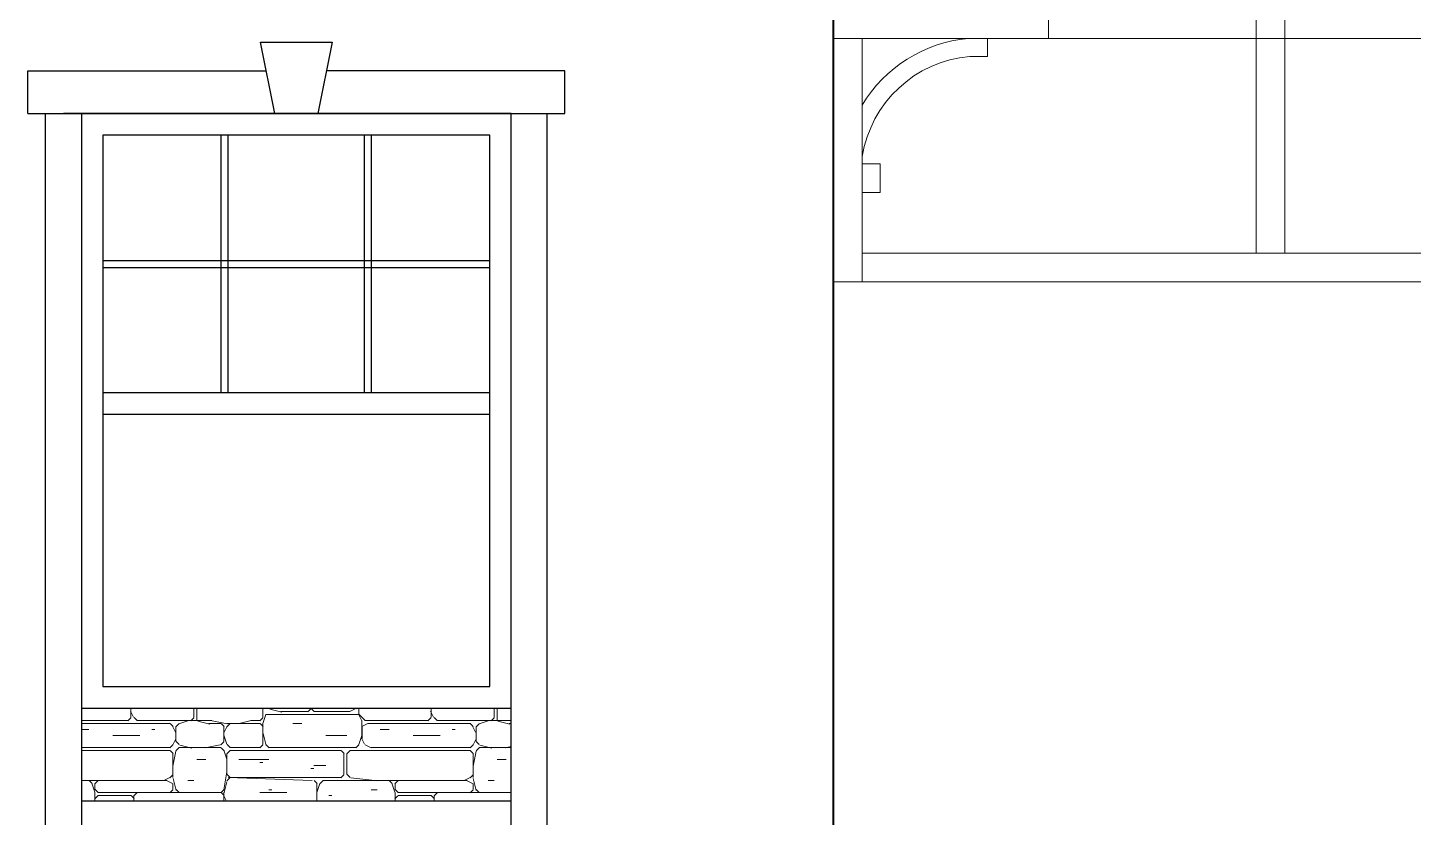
# Model space of a CAD drawing. Extents: x -12289450 to -10763036, y -7834513 to -6150123.
# Drawn here: x -11257016 to -11254849, y -7792292 to -7791058 of the extents above; entities that cross this region are included whole.
import ezdxf

# ---------------------------------------------------------------- set-up
doc = ezdxf.new("R2010")
doc.units = 0
doc.header["$LTSCALE"] = 25
for name, color, linetype, lineweight in [('RAZMER', 7, 'Continuous', 9), ('Двери демонтаж', 15, 'Continuous', 9), ('СТЕНЫ', 5, 'Continuous', 40)]:
    doc.layers.add(name, color=color, linetype=linetype, lineweight=lineweight)
doc.layers.add('Крыши', color=7, linetype='Continuous')

msp = doc.modelspace()

# ---------------------------------------------------------------- hatches: boundary and pattern name
at = {"layer": 'RAZMER', "lineweight": 9, "ltscale": 4}
h = msp.add_hatch(dxfattribs=at)
h.set_pattern_fill('DSLSTN', color=251, scale=168, style=0, pattern_type=2)
h.set_pattern_definition([(180, (-4778813.96, -3836677.1), (-6e-14, -469.224), [103.22928, -365.99472]), (0, (-4779269.1, -3836695.87), (0, 469.224), [60.99912, -408.22488]), (0, (-4779208.1, -3836719.33), (0, 469.224), [32.84568, -436.37832]), (315, (-4779212.8, -3836714.64), (469.22399, -1e-13), [6.635831, -656.947116]), (270, (-4779212.8, -3836709.95), (469.224, -9e-14), [4.69224, -464.53176]), (270, (-4779212.8, -3836700.56), (469.224, -9e-14), [9.38448, -459.83952]), (225, (-4779208.1, -3836695.87), (-7e-14, -469.22399), [6.635831, -656.947116]), (180, (-4779076.7, -3836695.87), (-6e-14, -469.224), [131.38272, -337.84128]), (135, (-4779072.03, -3836700.56), (-469.22399, 4e-14), [6.635831, -656.947116]), (90, (-4779072.03, -3836705.26), (-469.224, 3e-14), [4.69224, -464.53176]), (180, (-4779076.7, -3836428.4), (-6e-14, -469.224), [197.07408, -272.14992]), (180, (-4779118.95, -3836522.26), (-6e-14, -469.224), [89.15256, -380.07144]), (180, (-4779011.03, -3836311.1), (-6e-14, -469.224), [192.38184, -276.84216]), (225, (-4778935.96, -3836564.5), (-7e-14, -469.22399), [6.635831, -656.947116]), (315, (-4778935.96, -3836564.5), (469.22399, -1e-13), [6.635831, -656.947116]), (45, (-4779067.34, -3836395.57), (4e-14, 469.22399), [6.635831, -656.947116]), (0, (-4779203.4, -3836395.57), (0, 469.224), [136.07496, -333.14904]), (135, (-4778921.88, -3836461.26), (-469.22399, 4e-14), [6.635831, -656.947116]), (180, (-4778846.8, -3836461.26), (-6e-14, -469.224), [75.07584, -394.14816]), (225, (-4779001.65, -3836465.95), (-7e-14, -469.22399), [6.635831, -656.947116]), (180, (-4778842.1, -3836465.95), (-6e-14, -469.224), [159.53616, -309.68784]), (0, (-4779240.95, -3836738.1), (0, 469.224), [9.38448, -459.83952]), (0, (-4779184.64, -3836475.34), (0, 469.224), [4.69224, -464.53176]), (0, (-4779269.1, -3836451.87), (0, 469.224), [28.15344, -441.07056]), (0, (-4779283.2, -3836442.5), (0, 469.224), [9.38448, -459.83952]), (0, (-4778865.57, -3836376.8), (0, 469.224), [18.76896, -450.45504]), (0, (-4778856.2, -3836372.1), (0, 469.224), [37.53792, -431.68608]), (0, (-4779184.64, -3836597.33), (0, 469.224), [4.69224, -464.53176]), (0, (-4779245.64, -3836606.7), (0, 469.224), [42.23016, -426.99384]), (0, (-4779297.26, -3836597.33), (0, 469.224), [14.07672, -455.14728]), (0, (-4778874.96, -3836724.02), (0, 469.224), [9.38448, -459.83952]), (0, (-4778865.57, -3836728.7), (0, 469.224), [14.07672, -455.14728]), (0, (-4778907.8, -3836700.56), (0, 469.224), [4.69224, -464.53176]), (0, (-4778842.1, -3836691.2), (0, 469.224), [9.38448, -459.83952]), (0, (-4779128.34, -3836677.1), (0, 469.224), [9.38448, -459.83952]), (0, (-4779114.26, -3836644.26), (0, 469.224), [14.07672, -455.14728]), (0, (-4779001.65, -3836691.2), (0, 469.224), [4.69224, -464.53176]), (0, (-4779015.7, -3836695.87), (0, 469.224), [42.23016, -426.99384]), (0, (-4778935.96, -3836658.33), (0, 469.224), [4.69224, -464.53176]), (0, (-4778931.26, -3836653.64), (0, 469.224), [18.76896, -450.45504]), (0, (-4779015.7, -3836648.95), (0, 469.224), [4.69224, -464.53176]), (0, (-4779048.57, -3836644.26), (0, 469.224), [46.9224, -422.3016]), (0, (-4778912.5, -3836606.7), (0, 469.224), [32.84568, -436.37832]), (0, (-4778964.1, -3836587.95), (0, 469.224), [14.07672, -455.14728]), (0, (-4779090.8, -3836550.4), (0, 469.224), [4.69224, -464.53176]), (0, (-4779043.9, -3836541.03), (0, 469.224), [9.38448, -459.83952]), (0, (-4779039.2, -3836536.33), (0, 469.224), [9.38448, -459.83952]), (0, (-4779170.57, -3836320.5), (0, 469.224), [4.69224, -464.53176]), (0, (-4779170.57, -3836348.65), (0, 469.224), [28.15344, -441.07056]), (0, (-4779086.1, -3836329.88), (0, 469.224), [9.38448, -459.83952]), (0, (-4779076.7, -3836325.2), (0, 469.224), [37.53792, -431.68608]), (0, (-4779118.95, -3836419.03), (0, 469.224), [9.38448, -459.83952]), (0, (-4779222.2, -3836409.64), (0, 469.224), [14.07672, -455.14728]), (0, (-4779226.87, -3836404.95), (0, 469.224), [60.99912, -408.22488]), (0, (-4778954.72, -3836428.4), (0, 469.224), [4.69224, -464.53176]), (0, (-4779029.8, -3836419.03), (0, 469.224), [4.69224, -464.53176]), (0, (-4779020.4, -3836423.7), (0, 469.224), [14.07672, -455.14728]), (0, (-4778893.73, -3836494.1), (0, 469.224), [23.4612, -445.7628]), (0, (-4778912.5, -3836489.4), (0, 469.224), [23.4612, -445.7628]), (0, (-4778992.26, -3836498.8), (0, 469.224), [9.38448, -459.83952]), (0, (-4778978.2, -3836475.34), (0, 469.224), [9.38448, -459.83952]), (0, (-4778982.9, -3836470.64), (0, 469.224), [9.38448, -459.83952]), (0, (-4779076.7, -3836508.2), (0, 469.224), [14.07672, -455.14728]), (0, (-4779147.1, -3836503.5), (0, 469.224), [9.38448, -459.83952]), (0, (-4779151.8, -3836508.2), (0, 469.224), [9.38448, -459.83952]), (0, (-4779189.34, -3836498.8), (0, 469.224), [9.38448, -459.83952]), (270, (-4779212.8, -3836264.2), (469.224, -9e-14), [42.23016, -426.99384]), (243.43495, (-4779208.1, -3836254.8), (1.7e-05, -469.2239954), [10.492168, -1038.72458]), (251.56505, (-4779123.64, -3836287.65), (-3.8e-06, -469.2239928), [14.838167, -1468.978392]), (270, (-4779123.64, -3836268.9), (469.224, -9e-14), [18.76896, -450.45504]), (288.43495, (-4779128.34, -3836254.8), (469.224025, -938.4479968), [14.838167, -1468.978392]), (333.43495, (-4779320.72, -3836620.8), (469.2239954, 1.7e-05), [10.492168, -1038.72458]), (296.56505, (-4779325.41, -3836611.41), (469.224001, -469.22402), [10.492168, -1038.72458]), (270, (-4779325.4, -3836592.64), (469.224, -9e-14), [18.76896, -450.45504]), (206.56505, (-4779316.03, -3836587.95), (-469.22402, -469.224001), [10.492168, -1038.72458]), (26.565051, (-4779320.72, -3836287.65), (469.224012, 469.224009), [10.492168, -1038.72458]), (348.69007, (-4779316.03, -3836325.18), (469.2239957, 2.19e-05), [23.925826, -2368.656528]), (333.43495, (-4779325.41, -3836320.5), (469.2239954, 1.7e-05), [10.492168, -1038.72458]), (270, (-4779325.4, -3836292.34), (469.224, -9e-14), [28.15344, -441.07056]), (225, (-4779320.72, -3836287.65), (-7e-14, -469.22399), [6.635831, -656.947116]), (0, (-4779320.7, -3836583.26), (0, 469.224), [98.53704, -370.68696]), (315, (-4779330.1, -3836573.87), (469.22399, -1e-13), [13.271658, -650.311284]), (270, (-4779330.1, -3836545.7), (469.224, -9e-14), [28.15344, -441.07056]), (243.43495, (-4779325.41, -3836536.33), (1.7e-05, -469.2239954), [10.492168, -1038.72458]), (225, (-4779320.72, -3836531.64), (-7e-14, -469.22399), [6.635831, -656.947116]), (194.03624, (-4779301.95, -3836526.95), (-1407.6720428, -469.22392), [19.346603, -1915.313568]), (0, (-4779118.95, -3836522.26), (0, 469.224), [9.38448, -459.83952]), (0, (-4779245.64, -3836728.7), (0, 469.224), [23.4612, -445.7628]), (0, (-4779269.1, -3836733.4), (0, 469.224), [51.61464, -417.60936]), (45, (-4779269.1, -3836367.4), (4e-14, 469.22399), [13.271658, -650.311284]), (90, (-4779269.1, -3836386.2), (-469.224, 3e-14), [18.76896, -450.45504]), (135, (-4779264.4, -3836390.88), (-469.22399, 4e-14), [6.635831, -656.947116]), (116.56505, (-4779208.1, -3836372.1), (-469.224001, 469.22402), [10.492168, -1038.72458]), (90, (-4779208.1, -3836381.5), (-469.224, 3e-14), [9.38448, -459.83952]), (63.434949, (-4779212.8, -3836390.88), (-9e-06, 469.2239954), [10.492168, -1038.72458]), (288.43495, (-4778912.5, -3836376.8), (469.224025, -938.4479968), [14.838167, -1468.978392]), (270, (-4778912.5, -3836372.1), (469.224, -9e-14), [4.69224, -464.53176]), (243.43495, (-4778907.8, -3836362.72), (1.7e-05, -469.2239954), [10.492168, -1038.72458]), (251.56505, (-4778856.19, -3836606.72), (-3.8e-06, -469.2239928), [14.838167, -1468.978392]), (270, (-4778856.2, -3836583.26), (469.224, -9e-14), [23.4612, -445.7628]), (296.56505, (-4778860.88, -3836573.87), (469.224001, -469.22402), [10.492168, -1038.72458]), (288.43495, (-4779072.03, -3836606.72), (469.224025, -938.4479968), [14.838167, -1468.978392]), (270, (-4779072.03, -3836602.03), (469.224, -9e-14), [4.69224, -464.53176]), (243.43495, (-4779067.34, -3836592.64), (1.7e-05, -469.2239954), [10.492168, -1038.72458]), (243.43495, (-4779147.1, -3836611.41), (1.7e-05, -469.2239954), [10.492168, -1038.72458]), (270, (-4779147.1, -3836602.03), (469.224, -9e-14), [9.38448, -459.83952]), (296.56505, (-4779151.8, -3836592.64), (469.224001, -469.22402), [10.492168, -1038.72458]), (315, (-4779072.03, -3836372.1), (469.22399, -1e-13), [13.271658, -650.311284]), (63.434949, (-4779151.8, -3836470.64), (-9e-06, 469.2239954), [10.492168, -1038.72458]), (90, (-4779151.8, -3836480.03), (-469.224, 3e-14), [9.38448, -459.83952]), (135, (-4779142.4, -3836489.4), (-469.22399, 4e-14), [13.271658, -650.311284]), (90, (-4778832.73, -3836512.87), (-469.224, 3e-14), [42.23016, -426.99384]), (45, (-4778837.42, -3836517.57), (4e-14, 469.22399), [6.635831, -656.947116]), (270, (-4778860.9, -3836526.95), (469.224, -9e-14), [32.84568, -436.37832]), (270, (-4778935.96, -3836526.95), (469.224, -9e-14), [37.53792, -431.68608]), (108.43495, (-4778804.57, -3836695.87), (-469.224025, 938.4479968), [14.838167, -1468.978392]), (90, (-4778804.57, -3836724.02), (-469.224, 3e-14), [28.15344, -441.07056]), (78.690068, (-4778809.265, -3836747.49), (-5.5e-06, 469.2239957), [23.925826, -2368.656528]), (278.1301, (-4778926.57, -3836714.64), (469.22387533, -2815.34394203), [33.179148, -3284.735664]), (270, (-4778926.57, -3836695.87), (469.224, -9e-14), [18.76896, -450.45504]), (251.56505, (-4778921.88, -3836681.8), (-3.8e-06, -469.2239928), [14.838167, -1468.978392]), (333.43495, (-4779161.18, -3836677.1), (469.2239954, 1.7e-05), [10.492168, -1038.72458]), (180, (-4779156.5, -3836695.87), (-6e-14, -469.224), [32.84568, -436.37832]), (0, (-4779208.1, -3836494.1), (0, 469.224), [192.38184, -276.84216]), (180, (-4779128.34, -3836719.33), (-6e-14, -469.224), [46.9224, -422.3016]), (189.46232, (-4779100.18, -3836714.64), (-2346.119932, -469.2238967), [28.541784, -2825.636352]), (180, (-4779076.7, -3836714.64), (-6e-14, -469.224), [23.4612, -445.7628]), (0, (-4779114.26, -3836695.87), (0, 469.224), [14.07672, -455.14728]), (0, (-4779179.95, -3836695.87), (0, 469.224), [14.07672, -455.14728]), (180, (-4779259.7, -3836526.95), (-6e-14, -469.224), [42.23016, -426.99384]), (90, (-4779212.8, -3836522.26), (-469.224, 3e-14), [28.15344, -441.07056]), (63.434949, (-4779217.5, -3836531.64), (-9e-06, 469.2239954), [10.492168, -1038.72458]), (0, (-4779231.57, -3836531.64), (0, 469.224), [14.07672, -455.14728]), (350.53768, (-4779259.72, -3836526.95), (469.2239954, 2.03e-05), [28.541784, -2825.636352]), (0, (-4779245.64, -3836531.64), (0, 469.224), [23.4612, -445.7628]), (350.53768, (-4779273.8, -3836526.95), (469.2239954, 2.03e-05), [28.541784, -2825.636352]), (350.53768, (-4778889.03, -3836282.95), (469.2239954, 2.03e-05), [28.541784, -2825.636352]), (0, (-4778987.57, -3836282.95), (0, 469.224), [98.53704, -370.68696]), (26.565051, (-4778996.95, -3836287.65), (469.224012, 469.224009), [10.492168, -1038.72458]), (0, (-4779118.95, -3836287.65), (0, 469.224), [117.306, -351.918]), (0, (-4779142.4, -3836250.1), (0, 469.224), [9.38448, -459.83952]), (341.56505, (-4779156.49, -3836245.42), (469.2239928, -3.8e-06), [14.838167, -1468.978392]), (0, (-4779175.26, -3836245.4), (0, 469.224), [18.76896, -450.45504]), (9.4623222, (-4779203.41, -3836250.11), (2346.119914, 469.2239868), [28.541784, -2825.636352]), (348.69007, (-4779240.95, -3836282.95), (469.2239957, 2.19e-05), [23.925826, -2368.656528]), (0, (-4779311.33, -3836282.95), (0, 469.224), [70.3836, -398.8404]), (8.1301023, (-4779250.335, -3836329.876), (2815.3439232, 469.22398835), [33.179148, -3284.735664]), (0, (-4779292.57, -3836329.88), (0, 469.224), [42.23016, -426.99384]), (281.30993, (-4779212.8, -3836339.26), (469.2239304, -1876.8960738), [23.925826, -2368.656528]), (270, (-4779212.8, -3836325.2), (469.224, -9e-14), [14.07672, -455.14728]), (243.43495, (-4779208.1, -3836315.8), (1.7e-05, -469.2239954), [10.492168, -1038.72458]), (0, (-4779057.95, -3836306.4), (0, 469.224), [28.15344, -441.07056]), (0, (-4779175.26, -3836306.4), (0, 469.224), [23.4612, -445.7628]), (0, (-4779020.4, -3836367.4), (0, 469.224), [9.38448, -459.83952]), (9.4623222, (-4779048.57, -3836372.11), (2346.119914, 469.2239868), [28.541784, -2825.636352]), (0, (-4779161.2, -3836372.1), (0, 469.224), [112.61376, -356.61024]), (0, (-4779161.2, -3836372.1), (0, 469.224), [32.84568, -436.37832]), (353.65981, (-4779203.413, -3836367.414), (469.2239883, 1.69e-05), [42.49004, -4206.514032]), (180, (-4778846.8, -3836353.34), (-6e-14, -469.224), [154.84392, -314.38008]), (0, (-4779001.65, -3836329.88), (0, 469.224), [154.84392, -314.38008]), (0, (-4778921.9, -3836428.4), (0, 469.224), [103.22928, -365.99472]), (0, (-4778921.9, -3836400.26), (0, 469.224), [103.22928, -365.99472]), (0, (-4778987.57, -3836400.26), (0, 469.224), [65.69136, -403.53264]), (333.43495, (-4778996.95, -3836395.57), (469.2239954, 1.7e-05), [10.492168, -1038.72458]), (348.69007, (-4778940.65, -3836353.34), (469.2239957, 2.19e-05), [23.925826, -2368.656528]), (14.036243, (-4778996.95, -3836358.03), (1407.6720182, 469.2239937), [19.346603, -1915.313568]), (180, (-4779151.8, -3836517.57), (-6e-14, -469.224), [37.53792, -431.68608]), (0, (-4779273.8, -3836400.26), (0, 469.224), [197.07408, -272.14992]), (0, (-4779128.34, -3836433.1), (0, 469.224), [28.15344, -441.07056]), (0, (-4779203.4, -3836489.4), (0, 469.224), [46.9224, -422.3016]), (165.96376, (-4779273.8, -3836494.1), (-469.2239836, -3.41e-05), [19.346603, -1915.313568]), (180, (-4779240.95, -3836494.1), (-6e-14, -469.224), [32.84568, -436.37832]), (187.12502, (-4779203.413, -3836489.41), (-3284.56800684, -469.22421158), [37.83005, -3745.174776]), (0, (-4779292.57, -3836433.1), (0, 469.224), [136.07496, -333.14904]), (0, (-4779118.95, -3836752.2), (0, 469.224), [187.6896, -281.5344]), (0, (-4778973.5, -3836714.64), (0, 469.224), [23.4612, -445.7628]), (0, (-4779118.95, -3836719.33), (0, 469.224), [187.6896, -281.5344]), (296.56505, (-4779072.03, -3836700.56), (469.224001, -469.22402), [10.492168, -1038.72458]), (270, (-4779072.03, -3836695.87), (469.224, -9e-14), [4.69224, -464.53176]), (255.96376, (-4779067.34, -3836677.1), (3.41e-05, -469.2239836), [19.346603, -1915.313568]), (0, (-4779062.65, -3836672.4), (0, 469.224), [173.61288, -295.61112]), (284.03624, (-4779011.03, -3836602.03), (469.22392, -1407.6720428), [19.346603, -1915.313568]), (270, (-4779011.03, -3836587.95), (469.224, -9e-14), [14.07672, -455.14728]), (251.56505, (-4779006.34, -3836573.87), (-3.8e-06, -469.2239928), [14.838167, -1468.978392]), (0, (-4779062.65, -3836630.2), (0, 469.224), [173.61288, -295.61112]), (180, (-4778874.96, -3836569.2), (-6e-14, -469.224), [56.30688, -412.91712]), (206.56505, (-4778865.57, -3836564.49), (-469.22402, -469.224001), [10.492168, -1038.72458]), (315, (-4779011.03, -3836555.1), (469.22399, -1e-13), [6.635831, -656.947116]), (270, (-4779011.03, -3836545.7), (469.224, -9e-14), [9.38448, -459.83952]), (243.43495, (-4779006.34, -3836526.95), (1.7e-05, -469.2239954), [10.492168, -1038.72458]), (135, (-4778935.96, -3836531.64), (-469.22399, 4e-14), [13.271658, -650.311284]), (165.96376, (-4778982.88, -3836569.18), (-469.2239836, -3.41e-05), [19.346603, -1915.313568]), (180, (-4778940.65, -3836569.2), (-6e-14, -469.224), [42.23016, -426.99384]), (0, (-4779006.34, -3836573.87), (0, 469.224), [145.45944, -323.76456]), (26.565051, (-4779165.88, -3836677.1), (469.224012, 469.224009), [10.492168, -1038.72458]), (0, (-4779184.64, -3836677.1), (0, 469.224), [18.76896, -450.45504]), (0, (-4779301.95, -3836677.1), (0, 469.224), [46.9224, -422.3016]), (353.65981, (-4779344.18, -3836672.41), (469.2239883, 1.69e-05), [42.49004, -4206.514032]), (0, (-4779344.2, -3836630.2), (0, 469.224), [187.6896, -281.5344]), (0, (-4779311.33, -3836625.5), (0, 469.224), [154.84392, -314.38008]), (0, (-4779316.03, -3836587.95), (0, 469.224), [159.53616, -309.68784]), (260.53768, (-4779067.34, -3836663.025), (2.03e-05, -469.2239954), [28.541784, -2825.636352]), (270, (-4779067.34, -3836644.26), (469.224, -9e-14), [18.76896, -450.45504]), (288.43495, (-4779072.03, -3836630.18), (469.224025, -938.4479968), [14.838167, -1468.978392]), (284.03624, (-4779151.8, -3836672.41), (469.22392, -1407.6720428), [19.346603, -1915.313568]), (270, (-4779151.8, -3836653.64), (469.224, -9e-14), [18.76896, -450.45504]), (258.69007, (-4779147.11, -3836630.18), (2.19e-05, -469.2239957), [23.925826, -2368.656528]), (45, (-4779076.72, -3836620.8), (4e-14, 469.22399), [6.635831, -656.947116]), (11.309932, (-4779100.18, -3836625.49), (1876.8960574, 469.223996), [23.925826, -2368.656528]), (0, (-4779123.64, -3836625.5), (0, 469.224), [23.4612, -445.7628]), (345.96376, (-4779142.41, -3836620.8), (469.2239836, 3.41e-05), [19.346603, -1915.313568]), (198.43495, (-4779128.34, -3836583.26), (-938.4479968, -469.224025), [14.838167, -1468.978392]), (180, (-4779114.26, -3836583.26), (-6e-14, -469.224), [14.07672, -455.14728]), (165.96376, (-4779095.49, -3836587.95), (-469.2239836, -3.41e-05), [19.346603, -1915.313568]), (180, (-4779076.7, -3836587.95), (-6e-14, -469.224), [18.76896, -450.45504]), (0, (-4779128.34, -3836583.26), (0, 469.224), [4.69224, -464.53176]), (0, (-4779208.1, -3836583.26), (0, 469.224), [84.46032, -384.76368]), (345.96376, (-4779142.41, -3836541.03), (469.2239836, 3.41e-05), [19.346603, -1915.313568]), (0, (-4779184.64, -3836541.03), (0, 469.224), [42.23016, -426.99384]), (11.309932, (-4779208.105, -3836545.72), (1876.8960574, 469.223996), [23.925826, -2368.656528]), (296.56505, (-4779217.5, -3836569.18), (469.224001, -469.22402), [10.492168, -1038.72458]), (270, (-4779217.5, -3836564.5), (469.224, -9e-14), [4.69224, -464.53176]), (251.56505, (-4779212.8, -3836550.41), (-3.8e-06, -469.2239928), [14.838167, -1468.978392]), (270, (-4779114.26, -3836526.95), (469.224, -9e-14), [56.30688, -412.91712]), (351.8699, (-4779151.8, -3836517.566), (469.22399433, 2.213e-05), [33.179148, -3284.735664]), (0, (-4779175.26, -3836517.57), (0, 469.224), [23.4612, -445.7628]), (0, (-4779029.8, -3836583.26), (0, 469.224), [14.07672, -455.14728]), (14.036243, (-4779048.57, -3836587.95), (1407.6720182, 469.2239937), [19.346603, -1915.313568]), (0, (-4779067.34, -3836587.95), (0, 469.224), [18.76896, -450.45504]), (348.69007, (-4779090.8, -3836583.26), (469.2239957, 2.19e-05), [23.925826, -2368.656528]), (0, (-4779114.26, -3836583.26), (0, 469.224), [23.4612, -445.7628]), (180, (-4779015.7, -3836522.26), (-6e-14, -469.224), [93.8448, -375.3792]), (14.036243, (-4778856.19, -3836522.26), (1407.6720182, 469.2239937), [19.346603, -1915.313568]), (0, (-4778973.5, -3836522.26), (0, 469.224), [117.306, -351.918]), (243.43495, (-4778926.57, -3836442.5), (1.7e-05, -469.2239954), [10.492168, -1038.72458]), (270, (-4778926.57, -3836428.4), (469.224, -9e-14), [14.07672, -455.14728]), (281.30993, (-4778931.26, -3836404.95), (469.2239304, -1876.8960738), [23.925826, -2368.656528]), (296.56505, (-4779072.03, -3836442.5), (469.224001, -469.22402), [10.492168, -1038.72458]), (270, (-4779072.03, -3836419.03), (469.224, -9e-14), [23.4612, -445.7628]), (251.56505, (-4779067.34, -3836404.95), (-3.8e-06, -469.2239928), [14.838167, -1468.978392]), (0, (-4779067.34, -3836404.95), (0, 469.224), [136.07496, -333.14904]), (0, (-4779062.65, -3836456.57), (0, 469.224), [126.69048, -342.53352]), (26.565051, (-4778846.8, -3836461.26), (469.224012, 469.224009), [10.492168, -1038.72458]), (333.43495, (-4778842.1, -3836465.95), (469.2239954, 1.7e-05), [10.492168, -1038.72458]), (90, (-4779006.34, -3836475.34), (-469.224, 3e-14), [4.69224, -464.53176]), (75.963757, (-4779011.03, -3836494.1), (-9.5e-06, 469.2239836), [19.346603, -1915.313568]), (90, (-4779011.03, -3836522.26), (-469.224, 3e-14), [28.15344, -441.07056]), (0, (-4779147.1, -3836461.26), (0, 469.224), [131.38272, -337.84128]), (0, (-4779128.34, -3836456.57), (0, 469.224), [23.4612, -445.7628]), (180, (-4779076.7, -3836456.57), (-6e-14, -469.224), [70.3836, -398.8404]), (225, (-4779072.03, -3836451.87), (-7e-14, -469.22399), [6.635831, -656.947116]), (270, (-4779072.03, -3836437.8), (469.224, -9e-14), [14.07672, -455.14728]), (315, (-4779076.72, -3836433.1), (469.22399, -1e-13), [6.635831, -656.947116]), (0, (-4779147.1, -3836433.1), (0, 469.224), [70.3836, -398.8404]), (45, (-4779151.8, -3836437.8), (4e-14, 469.22399), [6.635831, -656.947116]), (90, (-4779151.8, -3836451.87), (-469.224, 3e-14), [14.07672, -455.14728]), (135, (-4779147.1, -3836456.57), (-469.22399, 4e-14), [6.635831, -656.947116]), (26.565051, (-4779025.1, -3836522.26), (469.224012, 469.224009), [10.492168, -1038.72458]), (0, (-4779048.57, -3836522.26), (0, 469.224), [23.4612, -445.7628]), (0, (-4779208.1, -3836517.57), (0, 469.224), [18.76896, -450.45504]), (180, (-4779015.7, -3836489.4), (-6e-14, -469.224), [126.69048, -342.53352]), (180, (-4778837.4, -3836433.1), (-6e-14, -469.224), [84.46032, -384.76368]), (225, (-4779072.03, -3836709.95), (-7e-14, -469.22399), [6.635831, -656.947116]), (45, (-4779217.5, -3836728.7), (4e-14, 469.22399), [6.635831, -656.947116]), (315, (-4779217.5, -3836700.56), (469.22399, -1e-13), [6.635831, -656.947116]), (45, (-4779273.8, -3836705.26), (4e-14, 469.22399), [6.635831, -656.947116]), (315, (-4779273.8, -3836724.02), (469.22399, -1e-13), [6.635831, -656.947116]), (45, (-4779273.8, -3836738.1), (4e-14, 469.22399), [6.635831, -656.947116]), (315, (-4779273.8, -3836747.5), (469.22399, -1e-13), [6.635831, -656.947116]), (225, (-4779212.8, -3836747.5), (-7e-14, -469.22399), [6.635831, -656.947116]), (315, (-4779217.5, -3836733.4), (469.22399, -1e-13), [6.635831, -656.947116]), (315, (-4779123.64, -3836747.5), (469.22399, -1e-13), [6.635831, -656.947116]), (45, (-4779123.64, -3836724.02), (4e-14, 469.22399), [6.635831, -656.947116]), (225, (-4778809.26, -3836747.5), (-7e-14, -469.22399), [6.635831, -656.947116]), (315, (-4778813.96, -3836677.1), (469.22399, -1e-13), [6.635831, -656.947116]), (45, (-4778921.88, -3836681.8), (4e-14, 469.22399), [6.635831, -656.947116]), (315, (-4778921.88, -3836747.5), (469.22399, -1e-13), [6.635831, -656.947116]), (225, (-4778926.57, -3836747.5), (-7e-14, -469.22399), [6.635831, -656.947116]), (315, (-4778931.26, -3836719.33), (469.22399, -1e-13), [6.635831, -656.947116]), (225, (-4778926.57, -3836709.95), (-7e-14, -469.22399), [6.635831, -656.947116]), (315, (-4778931.26, -3836677.1), (469.22399, -1e-13), [6.635831, -656.947116]), (315, (-4779067.34, -3836709.95), (469.22399, -1e-13), [6.635831, -656.947116]), (45, (-4779067.34, -3836677.1), (4e-14, 469.22399), [6.635831, -656.947116]), (45, (-4779076.72, -3836695.87), (4e-14, 469.22399), [6.635831, -656.947116]), (315, (-4779147.1, -3836691.18), (469.22399, -1e-13), [6.635831, -656.947116]), (225, (-4779151.8, -3836691.18), (-7e-14, -469.22399), [6.635831, -656.947116]), (315, (-4779273.8, -3836691.18), (469.22399, -1e-13), [6.635831, -656.947116]), (45, (-4779273.8, -3836681.8), (4e-14, 469.22399), [6.635831, -656.947116]), (135, (-4779062.65, -3836672.4), (-469.22399, 4e-14), [6.635831, -656.947116]), (225, (-4778884.34, -3836667.72), (-7e-14, -469.22399), [6.635831, -656.947116]), (315, (-4778889.03, -3836630.18), (469.22399, -1e-13), [6.635831, -656.947116]), (45, (-4779067.34, -3836634.87), (4e-14, 469.22399), [6.635831, -656.947116]), (315, (-4779076.72, -3836625.5), (469.22399, -1e-13), [6.635831, -656.947116]), (315, (-4779076.72, -3836587.95), (469.22399, -1e-13), [6.635831, -656.947116]), (45, (-4779147.1, -3836592.64), (4e-14, 469.22399), [6.635831, -656.947116]), (315, (-4779147.1, -3836616.1), (469.22399, -1e-13), [6.635831, -656.947116]), (45, (-4779147.1, -3836630.18), (4e-14, 469.22399), [6.635831, -656.947116]), (225, (-4779151.8, -3836667.72), (-7e-14, -469.22399), [6.635831, -656.947116]), (315, (-4779348.87, -3836667.72), (469.22399, -1e-13), [6.635831, -656.947116]), (225, (-4779344.18, -3836630.18), (-7e-14, -469.22399), [6.635831, -656.947116]), (315, (-4779156.5, -3836630.18), (469.22399, -1e-13), [6.635831, -656.947116]), (225, (-4779151.8, -3836620.8), (-7e-14, -469.22399), [6.635831, -656.947116]), (315, (-4779156.5, -3836587.95), (469.22399, -1e-13), [6.635831, -656.947116]), (225, (-4779217.5, -3836578.56), (-7e-14, -469.22399), [6.635831, -656.947116]), (315, (-4779222.18, -3836531.64), (469.22399, -1e-13), [6.635831, -656.947116]), (45, (-4779297.26, -3836498.8), (4e-14, 469.22399), [6.635831, -656.947116]), (315, (-4779297.26, -3836522.26), (469.22399, -1e-13), [6.635831, -656.947116]), (45, (-4779114.26, -3836526.95), (4e-14, 469.22399), [6.635831, -656.947116]), (45, (-4779123.64, -3836583.26), (4e-14, 469.22399), [6.635831, -656.947116]), (315, (-4779212.8, -3836578.56), (469.22399, -1e-13), [6.635831, -656.947116]), (45, (-4779212.8, -3836550.4), (4e-14, 469.22399), [6.635831, -656.947116]), (315, (-4779123.64, -3836545.72), (469.22399, -1e-13), [6.635831, -656.947116]), (225, (-4779114.26, -3836536.33), (-7e-14, -469.22399), [6.635831, -656.947116]), (315, (-4779118.95, -3836522.26), (469.22399, -1e-13), [6.635831, -656.947116]), (315, (-4779212.8, -3836536.33), (469.22399, -1e-13), [6.635831, -656.947116]), (45, (-4779212.8, -3836526.95), (4e-14, 469.22399), [6.635831, -656.947116]), (315, (-4779212.8, -3836512.87), (469.22399, -1e-13), [6.635831, -656.947116]), (45, (-4779212.8, -3836498.8), (4e-14, 469.22399), [6.635831, -656.947116]), (315, (-4779015.72, -3836494.1), (469.22399, -1e-13), [6.635831, -656.947116]), (225, (-4779011.03, -3836512.87), (-7e-14, -469.22399), [6.635831, -656.947116]), (315, (-4779015.72, -3836522.26), (469.22399, -1e-13), [6.635831, -656.947116]), (45, (-4779015.72, -3836583.26), (4e-14, 469.22399), [6.635831, -656.947116]), (45, (-4779015.72, -3836625.5), (4e-14, 469.22399), [6.635831, -656.947116]), (315, (-4779067.34, -3836620.8), (469.22399, -1e-13), [6.635831, -656.947116]), (45, (-4779067.34, -3836592.64), (4e-14, 469.22399), [6.635831, -656.947116]), (315, (-4779015.72, -3836587.95), (469.22399, -1e-13), [6.635831, -656.947116]), (135, (-4779001.65, -3836625.5), (-469.22399, 4e-14), [6.635831, -656.947116]), (225, (-4778860.88, -3836620.8), (-7e-14, -469.22399), [6.635831, -656.947116]), (315, (-4779006.34, -3836559.8), (469.22399, -1e-13), [6.635831, -656.947116]), (45, (-4779006.34, -3836526.95), (4e-14, 469.22399), [6.635831, -656.947116]), (45, (-4778865.57, -3836564.5), (4e-14, 469.22399), [6.635831, -656.947116]), (45, (-4778935.96, -3836526.95), (4e-14, 469.22399), [6.635831, -656.947116]), (315, (-4778865.57, -3836522.26), (469.22399, -1e-13), [6.635831, -656.947116]), (135, (-4778832.73, -3836437.8), (-469.22399, 4e-14), [6.635831, -656.947116]), (45, (-4778837.42, -3836456.57), (4e-14, 469.22399), [6.635831, -656.947116]), (225, (-4779011.03, -3836484.72), (-7e-14, -469.22399), [6.635831, -656.947116]), (315, (-4779015.72, -3836461.26), (469.22399, -1e-13), [6.635831, -656.947116]), (135, (-4778813.96, -3836404.95), (-469.22399, 4e-14), [6.635831, -656.947116]), (45, (-4778818.65, -3836428.4), (4e-14, 469.22399), [6.635831, -656.947116]), (315, (-4778926.57, -3836423.72), (469.22399, -1e-13), [6.635831, -656.947116]), (45, (-4778926.57, -3836404.95), (4e-14, 469.22399), [6.635831, -656.947116]), (45, (-4778926.57, -3836437.8), (4e-14, 469.22399), [6.635831, -656.947116]), (225, (-4778931.26, -3836451.87), (-7e-14, -469.22399), [6.635831, -656.947116]), (315, (-4779067.34, -3836451.87), (469.22399, -1e-13), [6.635831, -656.947116]), (225, (-4779151.8, -3836484.72), (-7e-14, -469.22399), [6.635831, -656.947116]), (315, (-4779297.26, -3836484.72), (469.22399, -1e-13), [6.635831, -656.947116]), (45, (-4779297.26, -3836437.8), (4e-14, 469.22399), [6.635831, -656.947116]), (315, (-4779156.5, -3836433.1), (469.22399, -1e-13), [6.635831, -656.947116]), (225, (-4779072.03, -3836423.72), (-7e-14, -469.22399), [6.635831, -656.947116]), (315, (-4779076.72, -3836400.26), (469.22399, -1e-13), [6.635831, -656.947116]), (315, (-4779278.5, -3836423.72), (469.22399, -1e-13), [6.635831, -656.947116]), (225, (-4779273.8, -3836400.26), (-7e-14, -469.22399), [6.635831, -656.947116]), (315, (-4779306.64, -3836348.65), (469.22399, -1e-13), [6.635831, -656.947116]), (45, (-4779306.64, -3836334.57), (4e-14, 469.22399), [6.635831, -656.947116]), (315, (-4779217.5, -3836287.65), (469.22399, -1e-13), [6.635831, -656.947116]), (225, (-4779212.8, -3836320.5), (-7e-14, -469.22399), [6.635831, -656.947116]), (315, (-4779217.5, -3836329.88), (469.22399, -1e-13), [6.635831, -656.947116]), (225, (-4779212.8, -3836348.65), (-7e-14, -469.22399), [6.635831, -656.947116]), (315, (-4779264.4, -3836390.88), (469.22399, -1e-13), [6.635831, -656.947116]), (225, (-4779212.8, -3836390.88), (-7e-14, -469.22399), [6.635831, -656.947116]), (315, (-4779217.5, -3836358.03), (469.22399, -1e-13), [6.635831, -656.947116]), (315, (-4779208.1, -3836390.88), (469.22399, -1e-13), [6.635831, -656.947116]), (45, (-4779208.1, -3836376.8), (4e-14, 469.22399), [6.635831, -656.947116]), (315, (-4779072.03, -3836372.1), (469.22399, -1e-13), [6.635831, -656.947116]), (315, (-4779062.65, -3836395.57), (469.22399, -1e-13), [6.635831, -656.947116]), (45, (-4779062.65, -3836376.8), (4e-14, 469.22399), [6.635831, -656.947116]), (225, (-4779001.65, -3836395.57), (-7e-14, -469.22399), [6.635831, -656.947116]), (315, (-4779006.34, -3836372.1), (469.22399, -1e-13), [6.635831, -656.947116]), (315, (-4779001.65, -3836390.88), (469.22399, -1e-13), [6.635831, -656.947116]), (225, (-4778912.5, -3836390.88), (-7e-14, -469.22399), [13.271658, -650.311284]), (315, (-4778907.8, -3836390.88), (469.22399, -1e-13), [6.635831, -656.947116]), (225, (-4778799.88, -3836390.88), (-7e-14, -469.22399), [6.635831, -656.947116]), (315, (-4778804.57, -3836358.03), (469.22399, -1e-13), [6.635831, -656.947116]), (45, (-4778907.8, -3836362.72), (4e-14, 469.22399), [6.635831, -656.947116]), (315, (-4778917.2, -3836358.03), (469.22399, -1e-13), [6.635831, -656.947116]), (45, (-4779001.65, -3836362.72), (4e-14, 469.22399), [6.635831, -656.947116]), (45, (-4779011.03, -3836367.4), (4e-14, 469.22399), [6.635831, -656.947116]), (315, (-4779208.1, -3836362.72), (469.22399, -1e-13), [6.635831, -656.947116]), (225, (-4779203.4, -3836311.1), (-7e-14, -469.22399), [6.635831, -656.947116]), (315, (-4779011.03, -3836311.1), (469.22399, -1e-13), [6.635831, -656.947116]), (225, (-4779001.65, -3836301.72), (-7e-14, -469.22399), [6.635831, -656.947116]), (315, (-4779123.64, -3836301.72), (469.22399, -1e-13), [6.635831, -656.947116]), (45, (-4779123.64, -3836292.34), (4e-14, 469.22399), [6.635831, -656.947116]), (45, (-4779133.03, -3836306.4), (4e-14, 469.22399), [6.635831, -656.947116]), (45, (-4779208.1, -3836254.8), (4e-14, 469.22399), [6.635831, -656.947116]), (315, (-4779133.03, -3836250.1), (469.22399, -1e-13), [6.635831, -656.947116]), (45, (-4778846.8, -3836353.34), (4e-14, 469.22399), [6.635831, -656.947116]), (315, (-4779006.34, -3836348.65), (469.22399, -1e-13), [6.635831, -656.947116]), (225, (-4779001.65, -3836329.88), (-7e-14, -469.22399), [6.635831, -656.947116]), (315, (-4778846.8, -3836329.88), (469.22399, -1e-13), [6.635831, -656.947116]), (45, (-4778860.88, -3836325.2), (4e-14, 469.22399), [6.635831, -656.947116]), (315, (-4779001.65, -3836320.5), (469.22399, -1e-13), [6.635831, -656.947116]), (45, (-4779001.65, -3836292.34), (4e-14, 469.22399), [6.635831, -656.947116]), (315, (-4778860.88, -3836287.65), (469.22399, -1e-13), [6.635831, -656.947116]), (270, (-4779348.87, -3836634.87), (469.224, -9e-14), [32.84568, -436.37832]), (270, (-4779212.8, -3836297.03), (469.224, -9e-14), [23.4612, -445.7628]), (270, (-4779006.34, -3836315.8), (469.224, -9e-14), [46.9224, -422.3016]), (270, (-4779001.65, -3836362.7), (469.224, -9e-14), [32.84568, -436.37832]), (90, (-4778912.5, -3836390.88), (-469.224, 3e-14), [28.15344, -441.07056]), (0, (-4779203.4, -3836372.1), (0, 469.224), [131.38272, -337.84128]), (90, (-4779208.1, -3836390.88), (-469.224, 3e-14), [14.07672, -455.14728]), (0, (-4779057.95, -3836372.1), (0, 469.224), [51.61464, -417.60936]), (270, (-4779001.65, -3836376.8), (469.224, -9e-14), [14.07672, -455.14728]), (90, (-4779062.65, -3836395.57), (-469.224, 3e-14), [18.76896, -450.45504]), (270, (-4779151.8, -3836437.8), (469.224, -9e-14), [46.9224, -422.3016]), (270, (-4779297.26, -3836437.8), (469.224, -9e-14), [46.9224, -422.3016]), (270, (-4779278.5, -3836404.95), (469.224, -9e-14), [18.76896, -450.45504]), (90, (-4778832.73, -3836451.87), (-469.224, 3e-14), [14.07672, -455.14728]), (270, (-4778926.57, -3836437.8), (469.224, -9e-14), [18.76896, -450.45504]), (90, (-4778813.96, -3836423.7), (-469.224, 3e-14), [18.76896, -450.45504]), (0, (-4778903.1, -3836358.03), (0, 469.224), [93.8448, -375.3792]), (270, (-4778799.9, -3836362.7), (469.224, -9e-14), [28.15344, -441.07056]), (0, (-4779259.7, -3836395.57), (0, 469.224), [42.23016, -426.99384]), (270, (-4779306.64, -3836334.57), (469.224, -9e-14), [14.07672, -455.14728]), (270, (-4779006.34, -3836334.57), (469.224, -9e-14), [14.07672, -455.14728]), (0, (-4779057.95, -3836400.26), (0, 469.224), [51.61464, -417.60936]), (180, (-4779217.5, -3836358.03), (-6e-14, -469.224), [42.23016, -426.99384]), (180, (-4778804.57, -3836358.03), (-6e-14, -469.224), [4.69224, -464.53176]), (180, (-4778804.57, -3836395.57), (-6e-14, -469.224), [4.69224, -464.53176]), (0, (-4779278.5, -3836353.34), (0, 469.224), [60.99912, -408.22488]), (90, (-4779212.8, -3836348.65), (-469.224, 3e-14), [14.07672, -455.14728]), (180, (-4779217.5, -3836329.88), (-6e-14, -469.224), [60.99912, -408.22488]), (270, (-4779072.03, -3836404.95), (469.224, -9e-14), [18.76896, -450.45504]), (270, (-4778842.1, -3836334.57), (469.224, -9e-14), [14.07672, -455.14728]), (0, (-4779301.95, -3836329.88), (0, 469.224), [23.4612, -445.7628]), (0, (-4779301.95, -3836353.34), (0, 469.224), [23.4612, -445.7628]), (0, (-4778903.1, -3836395.57), (0, 469.224), [93.8448, -375.3792]), (270, (-4778926.57, -3836404.95), (469.224, -9e-14), [18.76896, -450.45504]), (90, (-4779011.03, -3836512.87), (-469.224, 3e-14), [14.07672, -455.14728]), (180, (-4779212.8, -3836494.1), (-6e-14, -469.224), [65.69136, -403.53264]), (270, (-4779011.03, -3836465.95), (469.224, -9e-14), [18.76896, -450.45504]), (270, (-4779217.5, -3836536.33), (469.224, -9e-14), [42.23016, -426.99384]), (180, (-4779222.2, -3836583.26), (-6e-14, -469.224), [56.30688, -412.91712]), (270, (-4779151.8, -3836634.87), (469.224, -9e-14), [32.84568, -436.37832]), (0, (-4779212.8, -3836306.4), (0, 469.224), [79.76808, -389.45592]), (270, (-4779273.8, -3836705.26), (469.224, -9e-14), [18.76896, -450.45504]), (0, (-4779269.1, -3836752.2), (0, 469.224), [51.61464, -417.60936]), (90, (-4779212.8, -3836747.5), (-469.224, 3e-14), [9.38448, -459.83952]), (180, (-4779217.5, -3836700.56), (-6e-14, -469.224), [51.61464, -417.60936]), (270, (-4779123.64, -3836297.03), (469.224, -9e-14), [4.69224, -464.53176]), (0, (-4779118.95, -3836306.4), (0, 469.224), [112.61376, -356.61024]), (90, (-4779001.65, -3836301.7), (-469.224, 3e-14), [4.69224, -464.53176]), (90, (-4779123.64, -3836297.03), (-469.224, 3e-14), [4.69224, -464.53176]), (270, (-4779001.65, -3836287.65), (469.224, -9e-14), [9.38448, -459.83952]), (270, (-4779001.65, -3836297.03), (469.224, -9e-14), [23.4612, -445.7628]), (0, (-4778996.95, -3836325.2), (0, 469.224), [136.07496, -333.14904]), (90, (-4778856.2, -3836320.5), (-469.224, 3e-14), [23.4612, -445.7628]), (90, (-4779001.65, -3836297.03), (-469.224, 3e-14), [4.69224, -464.53176]), (270, (-4778856.2, -3836292.34), (469.224, -9e-14), [4.69224, -464.53176]), (0, (-4778917.2, -3836752.2), (0, 469.224), [103.22928, -365.99472]), (90, (-4779212.8, -3836297.03), (-469.224, 3e-14), [4.69224, -464.53176]), (0, (-4779269.1, -3836728.7), (0, 469.224), [51.61464, -417.60936]), (270, (-4779273.8, -3836738.1), (469.224, -9e-14), [9.38448, -459.83952]), (90, (-4779212.8, -3836724.02), (-469.224, 3e-14), [18.76896, -450.45504]), (270, (-4779123.64, -3836724.02), (469.224, -9e-14), [23.4612, -445.7628]), (90, (-4778926.57, -3836747.5), (-469.224, 3e-14), [23.4612, -445.7628]), (270, (-4779151.8, -3836681.8), (469.224, -9e-14), [9.38448, -459.83952]), (90, (-4779273.8, -3836691.2), (-469.224, 3e-14), [9.38448, -459.83952]), (0, (-4779269.1, -3836677.1), (0, 469.224), [107.92152, -361.30248]), (270, (-4779072.03, -3836705.26), (469.224, -9e-14), [4.69224, -464.53176]), (90, (-4779212.8, -3836709.95), (-469.224, 3e-14), [4.69224, -464.53176]), (0, (-4779062.65, -3836714.64), (0, 469.224), [131.38272, -337.84128]), (90, (-4778926.57, -3836709.95), (-469.224, 3e-14), [28.15344, -441.07056]), (177.95459, (-4778931.263, -3836677.102), (-469.224008016, 1.295e-05), [131.46648, -13015.18176]), (0, (-4779062.65, -3836625.5), (0, 469.224), [46.9224, -422.3016]), (90, (-4779011.03, -3836620.8), (-469.224, 3e-14), [28.15344, -441.07056]), (180, (-4779015.7, -3836587.95), (-6e-14, -469.224), [46.9224, -422.3016]), (0, (-4779001.65, -3836625.5), (0, 469.224), [136.07496, -333.14904]), (180, (-4778945.34, -3836522.26), (-6e-14, -469.224), [65.69136, -403.53264]), (90, (-4779072.03, -3836616.1), (-469.224, 3e-14), [23.4612, -445.7628]), (270, (-4779147.1, -3836592.64), (469.224, -9e-14), [23.4612, -445.7628]), (90, (-4779067.34, -3836667.7), (-469.224, 3e-14), [32.84568, -436.37832]), (270, (-4778884.34, -3836634.87), (469.224, -9e-14), [32.84568, -436.37832]), (180, (-4779076.7, -3836625.5), (-6e-14, -469.224), [65.69136, -403.53264]), (0, (-4779142.4, -3836695.87), (0, 469.224), [65.69136, -403.53264]), (180, (-4779278.5, -3836494.1), (-6e-14, -469.224), [14.07672, -455.14728]), (270, (-4779297.26, -3836498.8), (469.224, -9e-14), [23.4612, -445.7628]), (90, (-4779212.8, -3836512.87), (-469.224, 3e-14), [14.07672, -455.14728]), (90, (-4779118.95, -3836578.56), (-469.224, 3e-14), [28.15344, -441.07056]), (270, (-4779212.8, -3836526.95), (469.224, -9e-14), [9.38448, -459.83952]), (0, (-4779208.1, -3836541.03), (0, 469.224), [89.15256, -380.07144]), (90, (-4779114.26, -3836536.33), (-469.224, 3e-14), [9.38448, -459.83952]), (270, (-4779011.03, -3836526.95), (469.224, -9e-14), [51.61464, -417.60936])])
h.paths.add_polyline_path([(-11256354, -7792267.2), (-11256259.8, -7792267.2), (-11256259.8, -7792121.6), (-11256931.8, -7792121.6), (-11256931.8, -7792267.2), (-11256779.3, -7792267.2)])

# ---------------------------------------------------------------- linework, layer by layer
at = {"layer": 'RAZMER', "lineweight": 25, "ltscale": 4}
for p, q in [((-11257015.8, -7791192), (-11257015.8, -7791124.8)), ((-11257015.8, -7791124.8), (-11256642.9, -7791124.8)), ((-11256175.8, -7791124.8), (-11256548.1, -7791124.8)), ((-11256175.8, -7791192), (-11256175.8, -7791124.8)), ((-11257015.8, -7791192), (-11256175.8, -7791192)), ((-11256987.8, -7793913.6), (-11256987.8, -7791192)), ((-11256931.8, -7791192), (-11256959.8, -7791192)), ((-11256931.8, -7791192), (-11256931.8, -7792194.4)), ((-11256259.8, -7793913.6), (-11256259.8, -7791192)), ((-11256203.8, -7793913.6), (-11256203.8, -7791192))]:
    msp.add_line(p, q, dxfattribs=at)
for points in [[(-11256651.8, -7791080), (-11256539.8, -7791080), (-11256562.2, -7791192), (-11256629.4, -7791192), (-11256651.8, -7791080)], [(-11256931.8, -7792188.8), (-11256931.8, -7793913.6)]]:
    msp.add_lwpolyline(points, dxfattribs=at)
at = {"layer": 'RAZMER', "lineweight": 13, "ltscale": 4}
for points in [[(-11252944.6, -7791074.4), (-11255755.8, -7791074.4)], [(-11255711, -7791455.2), (-11253023, -7791455.2), (-11253023, -7791410.4), (-11255711, -7791410.4)]]:
    msp.add_lwpolyline(points, dxfattribs=at)
at = {"layer": 'Двери демонтаж', "lineweight": 30, "ltscale": 50}
for points in [[(-11256259.8, -7791192), (-11256931.8, -7791192), (-11256931.8, -7792121.6), (-11256259.8, -7792121.6)], [(-11256259.8, -7792267.2), (-11256931.8, -7792267.2), (-11256931.8, -7793196.8), (-11256259.8, -7793196.8)]]:
    msp.add_lwpolyline(points, close=True, dxfattribs=at)
at = {"layer": 'Двери демонтаж', "lineweight": 25, "ltscale": 50}
msp.add_lwpolyline([(-11256293.4, -7791225.6), (-11256898.2, -7791225.6), (-11256898.2, -7792088), (-11256293.4, -7792088)], close=True, dxfattribs=at)
for points in [[(-11256713.4, -7791628.8), (-11256713.4, -7791225.6)], [(-11256702.2, -7791628.8), (-11256702.2, -7791225.6)], [(-11256489.4, -7791628.8), (-11256489.4, -7791225.6)], [(-11256478.2, -7791628.8), (-11256478.2, -7791225.6)], [(-11256898.2, -7791421.6), (-11256293.4, -7791421.6)], [(-11256842.2, -7791421.6), (-11256601.4, -7791421.6)], [(-11256898.2, -7791432.8), (-11256293.4, -7791432.8)], [(-11256842.2, -7791432.8), (-11256601.4, -7791432.8)], [(-11256293.4, -7791628.8), (-11256898.2, -7791628.8)], [(-11256293.4, -7791662.4), (-11256898.2, -7791662.4)]]:
    msp.add_lwpolyline(points, dxfattribs=at)
at = {"layer": 'Крыши', "lineweight": 13, "ltscale": 3}
for points in [[(-11255711, -7791074.4), (-11255419.8, -7791074.4), (-11255419.8, -7791040.8)], [(-11255095, -7791040.8), (-11255095, -7791074.4), (-11255050.2, -7791074.4), (-11255050.2, -7791040.8), (-11255095, -7791040.8), (-11255095, -7791410.4), (-11255050.2, -7791410.4), (-11255050.2, -7791074.4)], [(-11255711, -7791455.2), (-11255711, -7791074.4), (-11255755.8, -7791074.4), (-11255755.8, -7791455.2), (-11255711, -7791455.2)], [(-11255419.8, -7791074.4), (-11255515, -7791074.4), (-11255515, -7791102.4), (-11255515, -7791074.4), (-11255515, -7791102.4), (-11255543, -7791102.4), (-11255543, -7791102.4)], [(-11255711, -7791270.4), (-11255683, -7791270.4), (-11255683, -7791315.2), (-11255711, -7791315.2)]]:
    msp.add_lwpolyline(points, dxfattribs=at)
for radius, end in [(215.2, 149.1949), (187.2, 170.8955)]:
    msp.add_arc((-11255526.2, -7791288.8), radius, 95.1546, end, dxfattribs=at)
at = {"layer": 'СТЕНЫ', "lineweight": 40, "ltscale": 3}
msp.add_lwpolyline([(-11255755.8, -7793224.8), (-11255755.8, -7791040.8)], dxfattribs=at)

doc.saveas('drawing.dxf')
